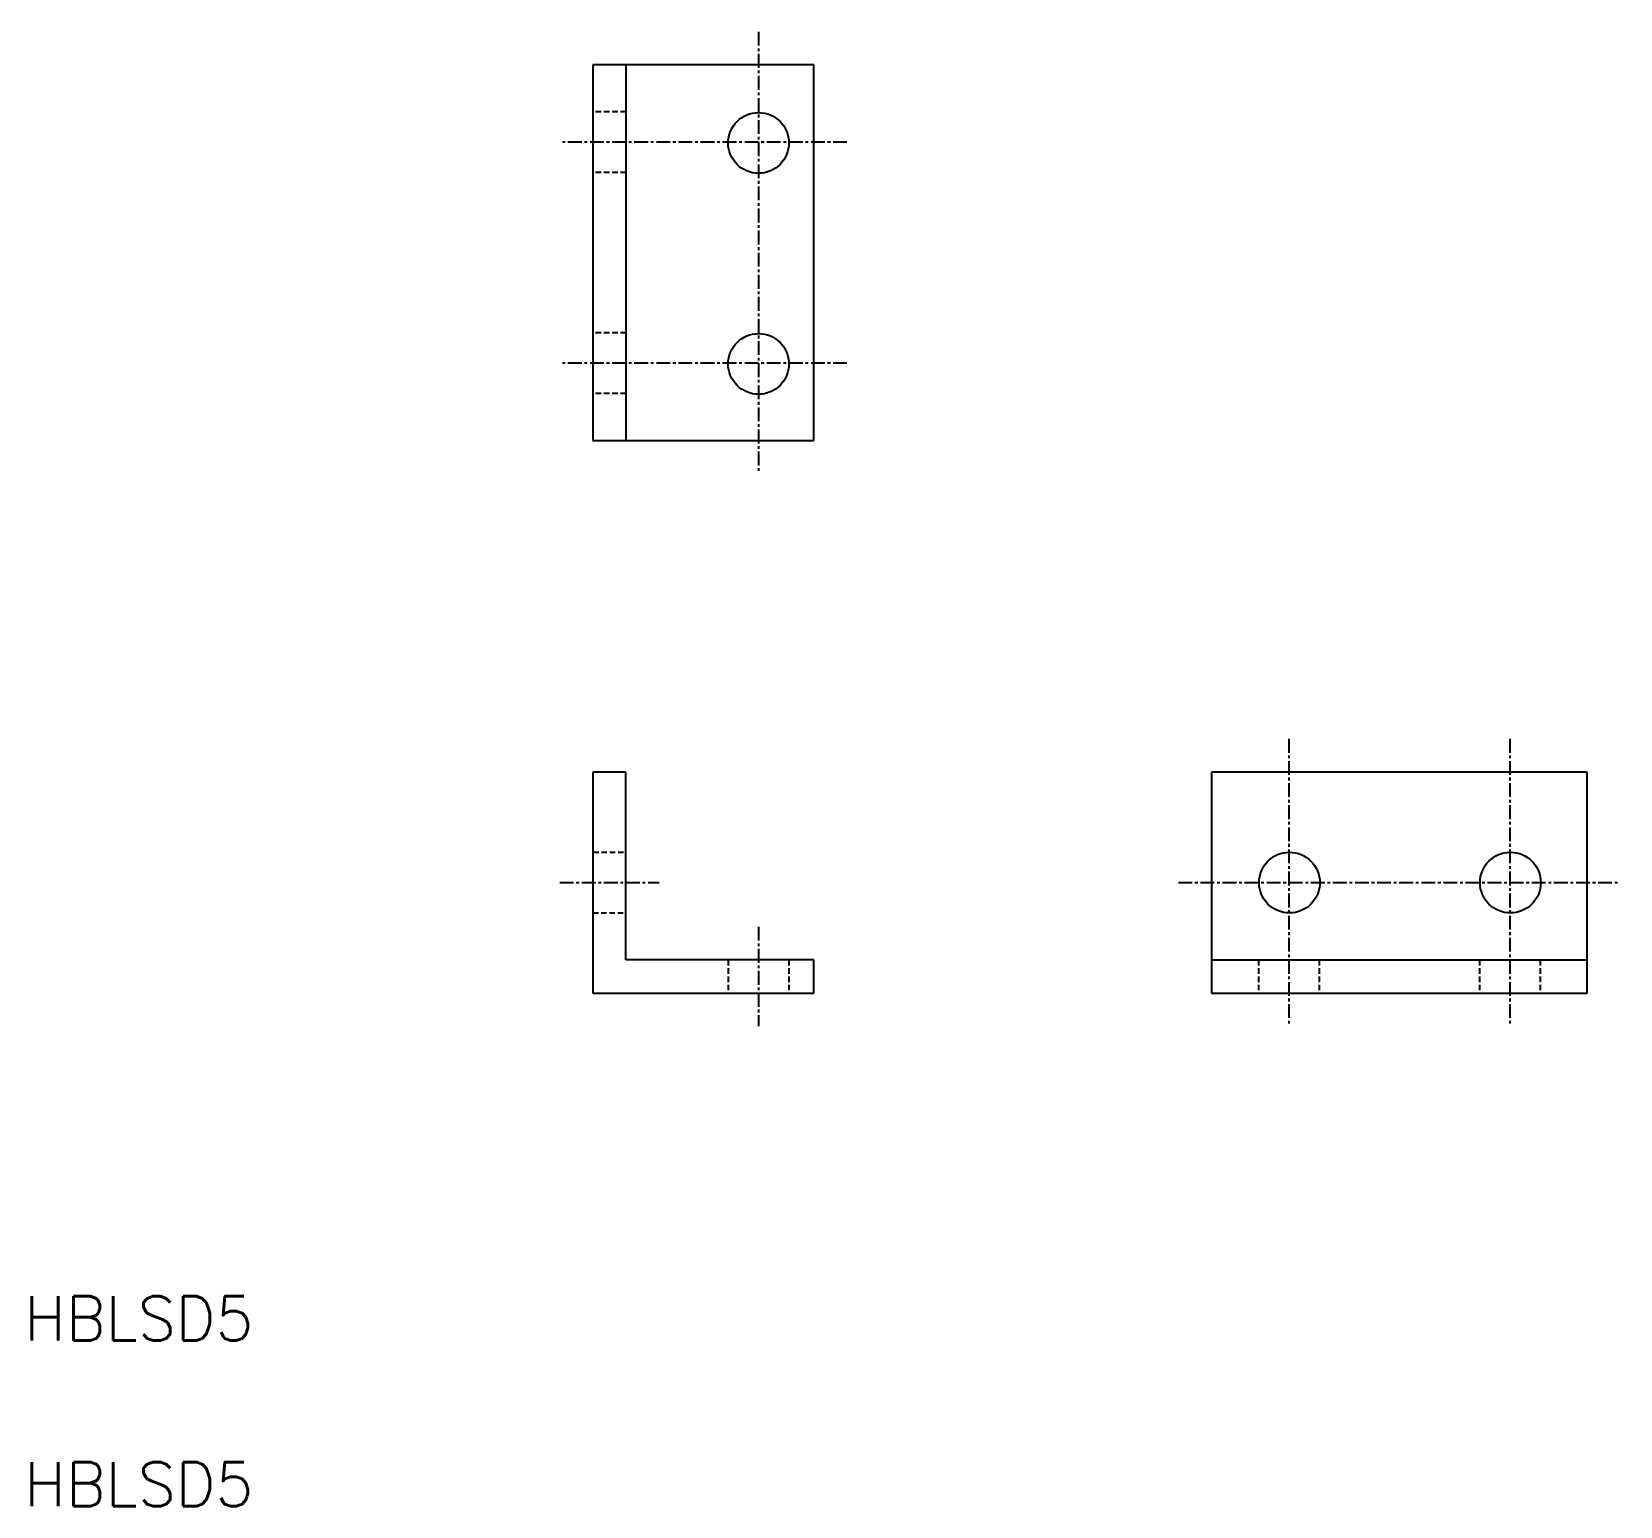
# Model space of a CAD drawing. Extents: x -51 to 93, y -46 to 87.
import ezdxf

# ---------------------------------------------------------------- set-up
doc = ezdxf.new("R2010")
doc.units = 0
doc.linetypes.add('CENTER', pattern=[2, 1.25, -0.25, 0.25, -0.25])
doc.linetypes.add('DASHED', pattern=[0.75, 0.5, -0.25])
doc.layers.get('0').update_dxf_attribs({"linetype": 'CONTINUOUS'})
doc.layers.add('CENTER', color=1, linetype='CENTER')
doc.styles.get("Standard").update_dxf_attribs({"font": 'txt.shx', "bigfont": 'bigfont.shx'})

msp = doc.modelspace()

# ---------------------------------------------------------------- linework, layer by layer
at = {"color": 7, "linetype": 'CONTINUOUS'}
for p, q in [((20, 84), (0, 84)), ((0, 84), (0, 50)), ((3, 84), (3, 50)), ((20, 50), (20, 84)), ((0, 50), (20, 50)), ((0, 20), (0, 0)), ((3, 20), (0, 20)), ((3, 3), (3, 20)), ((56, 20), (56, 0)), ((90, 20), (56, 20)), ((90, 0), (90, 20)), ((3, 11.5), (3, 11.5)), ((3, 7.25), (3, 7.25)), ((20, 3), (3, 3)), ((20, 0), (20, 3)), ((56, 3), (90, 3)), ((0, 0), (20, 0)), ((56, 0), (90, 0))]:
    msp.add_line(p, q, dxfattribs=at)
at = {"color": 3, "linetype": 'DASHED'}
for p, q in [((3, 79.75), (0, 79.75)), ((3, 74.25), (0, 74.25)), ((3, 59.75), (0, 59.75)), ((3, 54.25), (0, 54.25)), ((0.03, 12.75), (3, 12.75)), ((0, 7.25), (3, 7.25)), ((12.25, 3), (12.25, 0)), ((17.75, 3), (17.75, 0)), ((60.25, 3), (60.25, 0)), ((65.75, 3), (65.75, 0)), ((80.25, 3), (80.25, 0)), ((85.75, 3), (85.75, 0))]:
    msp.add_line(p, q, dxfattribs=at)
at = {"color": 7, "linetype": 'CONTINUOUS'}
for centre in [(15, 76.94), (15, 56.94), (63.06, 10), (83.06, 10)]:
    msp.add_circle(centre, 2.75, dxfattribs=at)
at = {"layer": 'CENTER', "color": 1, "linetype": 'CENTER'}
for p, q in [((15, 87), (15, 47)), ((23, 77), (-3, 77)), ((23, 57), (-3, 57)), ((63, 23), (63, -3)), ((83, 23), (83, -3)), ((-3, 10), (6, 10)), ((53, 10), (93, 10)), ((15, 6), (15, -3))]:
    msp.add_line(p, q, dxfattribs=at)

# ---------------------------------------------------------------- texts
at = {"color": 7, "linetype": 'CONTINUOUS'}
for p in [(-51.47, -31.44), (-51.47, -46.44)]:
    msp.add_text('HBLSD5', height=4, dxfattribs=at).set_placement(p)

doc.saveas('drawing.dxf')
